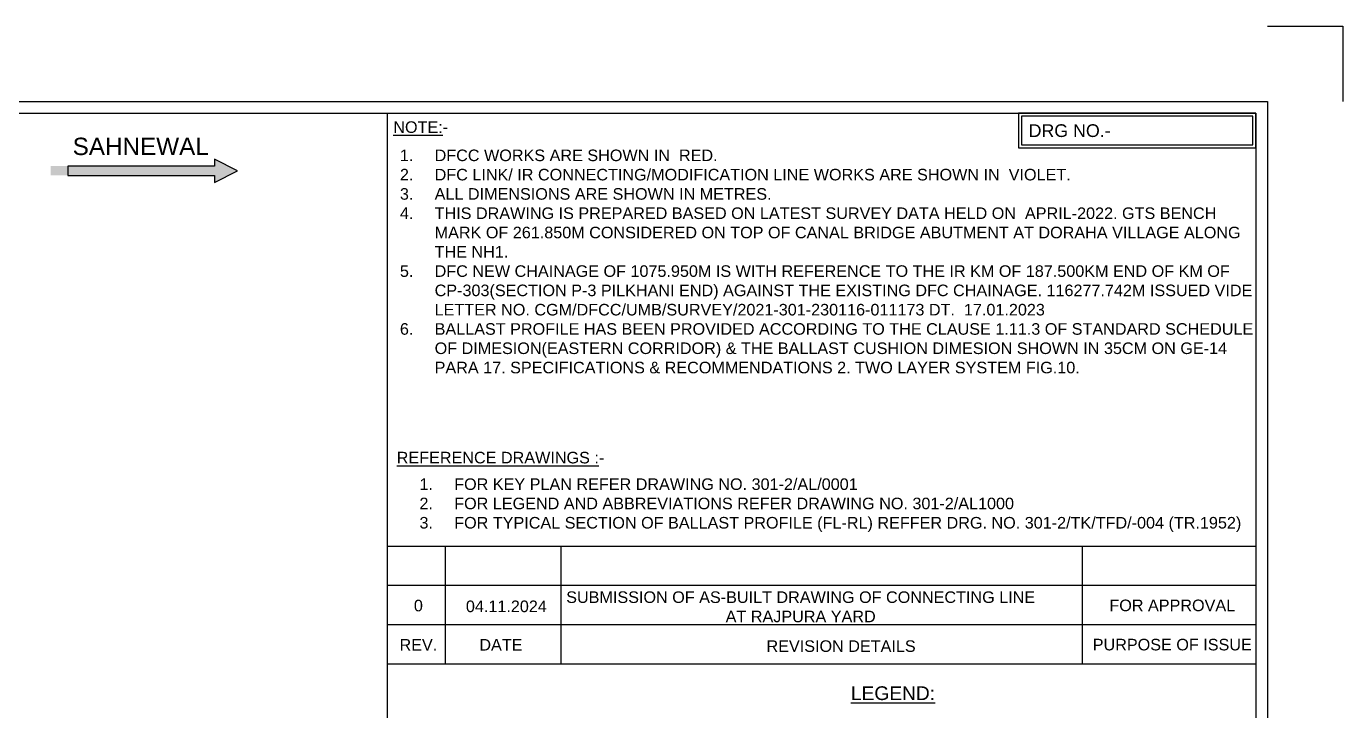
# Model space of a CAD drawing. Header units: metres. Extents: x 0 to 841, y 0 to 594.
# Drawn here: x 613.6 to 841, y 475.7 to 594 of the extents above; entities that cross this region are included whole.
import ezdxf
from ezdxf.enums import TextEntityAlignment as Align

# ---------------------------------------------------------------- set-up
doc = ezdxf.new("R2010")
doc.units = ezdxf.units.M
doc.header["$MEASUREMENT"] = 0
for name, color, linetype in [('Attribute', 7, 'Continuous'), ('DIRECTION', 7, 'Continuous'), ('LEGEND', 7, 'Continuous'), ('NOTES', 7, 'Continuous'), ('title', 7, 'Continuous')]:
    doc.layers.add(name, color=color, linetype=linetype)
doc.styles.get("Standard").update_dxf_attribs({"font": 'arial.ttf'})
doc.styles.add('Style-Arial', font='arial.ttf')

# ---------------------------------------------------------------- blocks, each defined once
blk = doc.blocks.new('*U56')
h = blk.add_hatch(color=256)
h.dxf.hatch_style = 1
h.paths.add_polyline_path([(-30.61, 0.8), (-30.61, -0.8), (-2.31, -0.8), (-2.31, -2), (1.69, 0), (-2.31, 2), (-2.31, 0.8)])
blk.add_lwpolyline([(-27.65, 0.8), (-27.65, -0.8), (-2.31, -0.8), (-2.31, -2), (1.69, 0), (-2.31, 2), (-2.31, 0.8)], close=True)

msp = doc.modelspace()

# ---------------------------------------------------------------- linework, layer by layer
for p, q in [((796, 504.11), (796, 483.78)), ((826, 504.11), (826, 483.78))]:
    msp.add_line(p, q)
for points in [[(826, 579), (785, 579), (785, 573), (826, 573)], [(825.5, 578.5), (785.5, 578.5), (785.5, 573.5), (825.5, 573.5)]]:
    msp.add_lwpolyline(points, close=True)
at = {"layer": 'title'}
for points in [[(828, 594), (841, 594), (841, 581)], [(676, 15), (676, 579)], [(826, 504.11), (676, 504.11)], [(676, 483.78), (676, 504.11)], [(686, 483.78), (686, 504.11)], [(706, 483.78), (706, 504.11)], [(826, 497.34), (676, 497.34)], [(826, 490.56), (676, 490.56)], [(826, 483.78), (676, 483.78)]]:
    msp.add_lwpolyline(points, dxfattribs=at)
for points in [[(828, 13), (13, 13), (13, 581), (828, 581)], [(826, 15), (15, 15), (15, 579), (826, 579)]]:
    msp.add_lwpolyline(points, close=True, dxfattribs=at)

# ---------------------------------------------------------------- block references
at = {"layer": 'DIRECTION'}
msp.add_blockref('*U56', (648.39, 569.03), dxfattribs=at)

# ---------------------------------------------------------------- texts
at = {"layer": 'Attribute', "insert": (786.74, 577.07), "char_height": 2.2, "width": 66.1681, "attachment_point": 1, "style": 'Style-Arial'}
msp.add_mtext('DRG NO.-', dxfattribs=at)
at = {"layer": 'DIRECTION', "linetype": 'Continuous'}
msp.add_text('SAHNEWAL', height=3, dxfattribs=at).set_placement((621.58, 571.75))
at = {"layer": 'LEGEND', "color": 7}
msp.add_text('%%uLEGEND:', height=2.371, dxfattribs=at).set_placement((756.04, 477.56))
at = {"layer": 'NOTES', "color": 7}
for s, p in [('%%UNOTE:%%U-', (676.98, 575.58)), ('%%UREFERENCE DRAWINGS :%%U-', (677.57, 518.46))]:
    msp.add_text(s, height=2, dxfattribs=at).set_placement(p)
at = {"layer": 'NOTES', "color": 7, "char_height": 2, "attachment_point": 1}
for s, insert, width in [('\\pxi-3,l3,t3,39;1.^IDFCC WORKS ARE SHOWN IN  {\\C1;RED}. \\P2.^IDFC LINK/ IR CONNECTING/MODIFICATION LINE WORKS ARE SHOWN IN  {\\C190;VIOLET}.\\P3.^IALL DIMENSIONS ARE SHOWN IN METRES.\\P4.^ITHIS DRAWING IS PREPARED BASED ON LATEST SURVEY DATA HELD ON  APRIL-2022. GTS BENCH MARK OF 261.850M CONSIDERED ON TOP OF CANAL BRIDGE ABUTMENT AT DORAHA VILLAGE ALONG THE NH1. \\P5.^IDFC NEW CHAINAGE OF 1075.950M IS WITH REFERENCE TO THE IR KM OF 187.500KM END OF KM OF CP-303(SECTION P-3 PILKHANI END) AGAINST THE EXISTING DFC CHAINAGE. 116277.742M ISSUED VIDE LETTER NO. CGM/DFCC/UMB/SURVEY/2021-301-230116-011173 DT.  17.01.2023\\P6.^IBALLAST PROFILE HAS BEEN PROVIDED ACCORDING TO THE CLAUSE 1.11.3 OF STANDARD SCHEDULE OF DIMESION(EASTERN CORRIDOR) & THE BALLAST CUSHION DIMESION SHOWN IN 35CM ON GE-14 PARA 17. SPECIFICATIONS & RECOMMENDATIONS 2. TWO LAYER SYSTEM FIG.10.', (678.12, 572.7), 148.6875), ('\\pxi-3,l4,t4;1.^IFOR KEY PLAN REFER DRAWING NO. 301-2/AL/0001\\P2.^IFOR LEGEND AND ABBREVIATIONS REFER DRAWING NO. 301-2/AL1000\\P3.^IFOR TYPICAL SECTION OF BALLAST PROFILE (FL-RL) REFFER DRG. NO. 301-2/TK/TFD/-004 (TR.1952)', (679.5, 515.87), 150.7562)]:
    msp.add_mtext(s, dxfattribs=dict(at, insert=insert, width=width))
at = {"layer": 'title', "style": 'Style-Arial'}
for s, p in [('0', (681.31, 493.89)), ('FOR APPROVAL', (811.56, 493.92)), ('REV.', (681.31, 487.11)), ('DATE', (695.57, 487.11)), ('REVISION DETAILS', (754.34, 486.88)), ('PURPOSE OF ISSUE', (811.56, 487.14))]:
    msp.add_text(s, height=2, dxfattribs=at).set_placement(p, align=Align.MIDDLE_CENTER)
msp.add_text('04.11.2024', height=2, dxfattribs=at).set_placement((689.52, 493.76), align=Align.MIDDLE_LEFT)
at = {"layer": 'title', "insert": (747.36, 496.34), "char_height": 2, "width": 108.274, "attachment_point": 2, "style": 'Style-Arial'}
msp.add_mtext('SUBMISSION OF AS-BUILT DRAWING OF CONNECTING LINE \\PAT RAJPURA YARD', dxfattribs=at)

doc.saveas('drawing.dxf')
